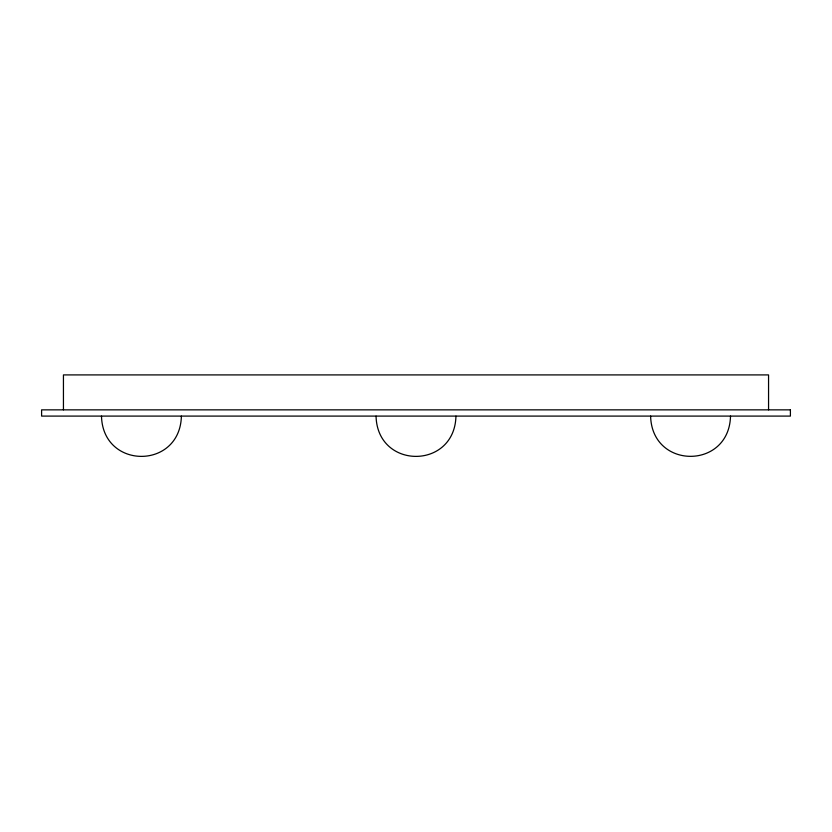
<?xml version="1.0" encoding="UTF-8"?>
<svg xmlns="http://www.w3.org/2000/svg" width="832" height="832" viewBox="0 0 832 832"><rect width="100%" height="100%" fill="white"/><g stroke="black" fill="none" stroke-linecap="round" stroke-linejoin="round"><path stroke-width="1.25" d="M181.386 416.125C180.086 469.789 102.794 469.789 101.494 416.125M455.946 416.135C454.646 469.789 377.354 469.799 376.054 416.135M730.506 416.094C729.206 469.747 651.914 469.747 650.614 416.094M768.56 409.854L768.56 374.91L63.44 374.91L63.44 409.854M790.4 409.854L41.6 409.854L41.6 416.094L790.4 416.094L790.4 409.854"/></g></svg>
